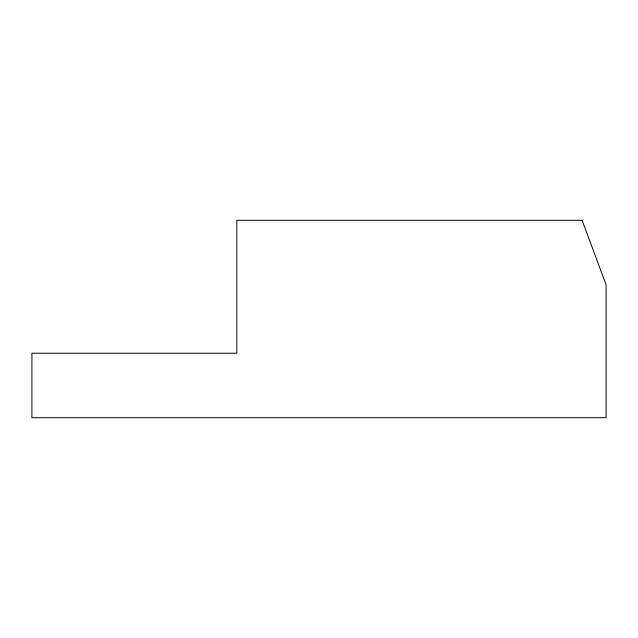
<?xml version="1.0" encoding="UTF-8"?>
<svg xmlns="http://www.w3.org/2000/svg" width="638" height="638" viewBox="0 0 638 638"><rect width="100%" height="100%" fill="white"/><g stroke="black" fill="none" stroke-linecap="round" stroke-linejoin="round"><path stroke-width="0.96" d="M582.103 220.301L236.826 220.301L236.826 353.229L31.9 353.229L31.9 417.699L606.1 417.699L606.1 284.771L582.103 220.301"/></g></svg>
